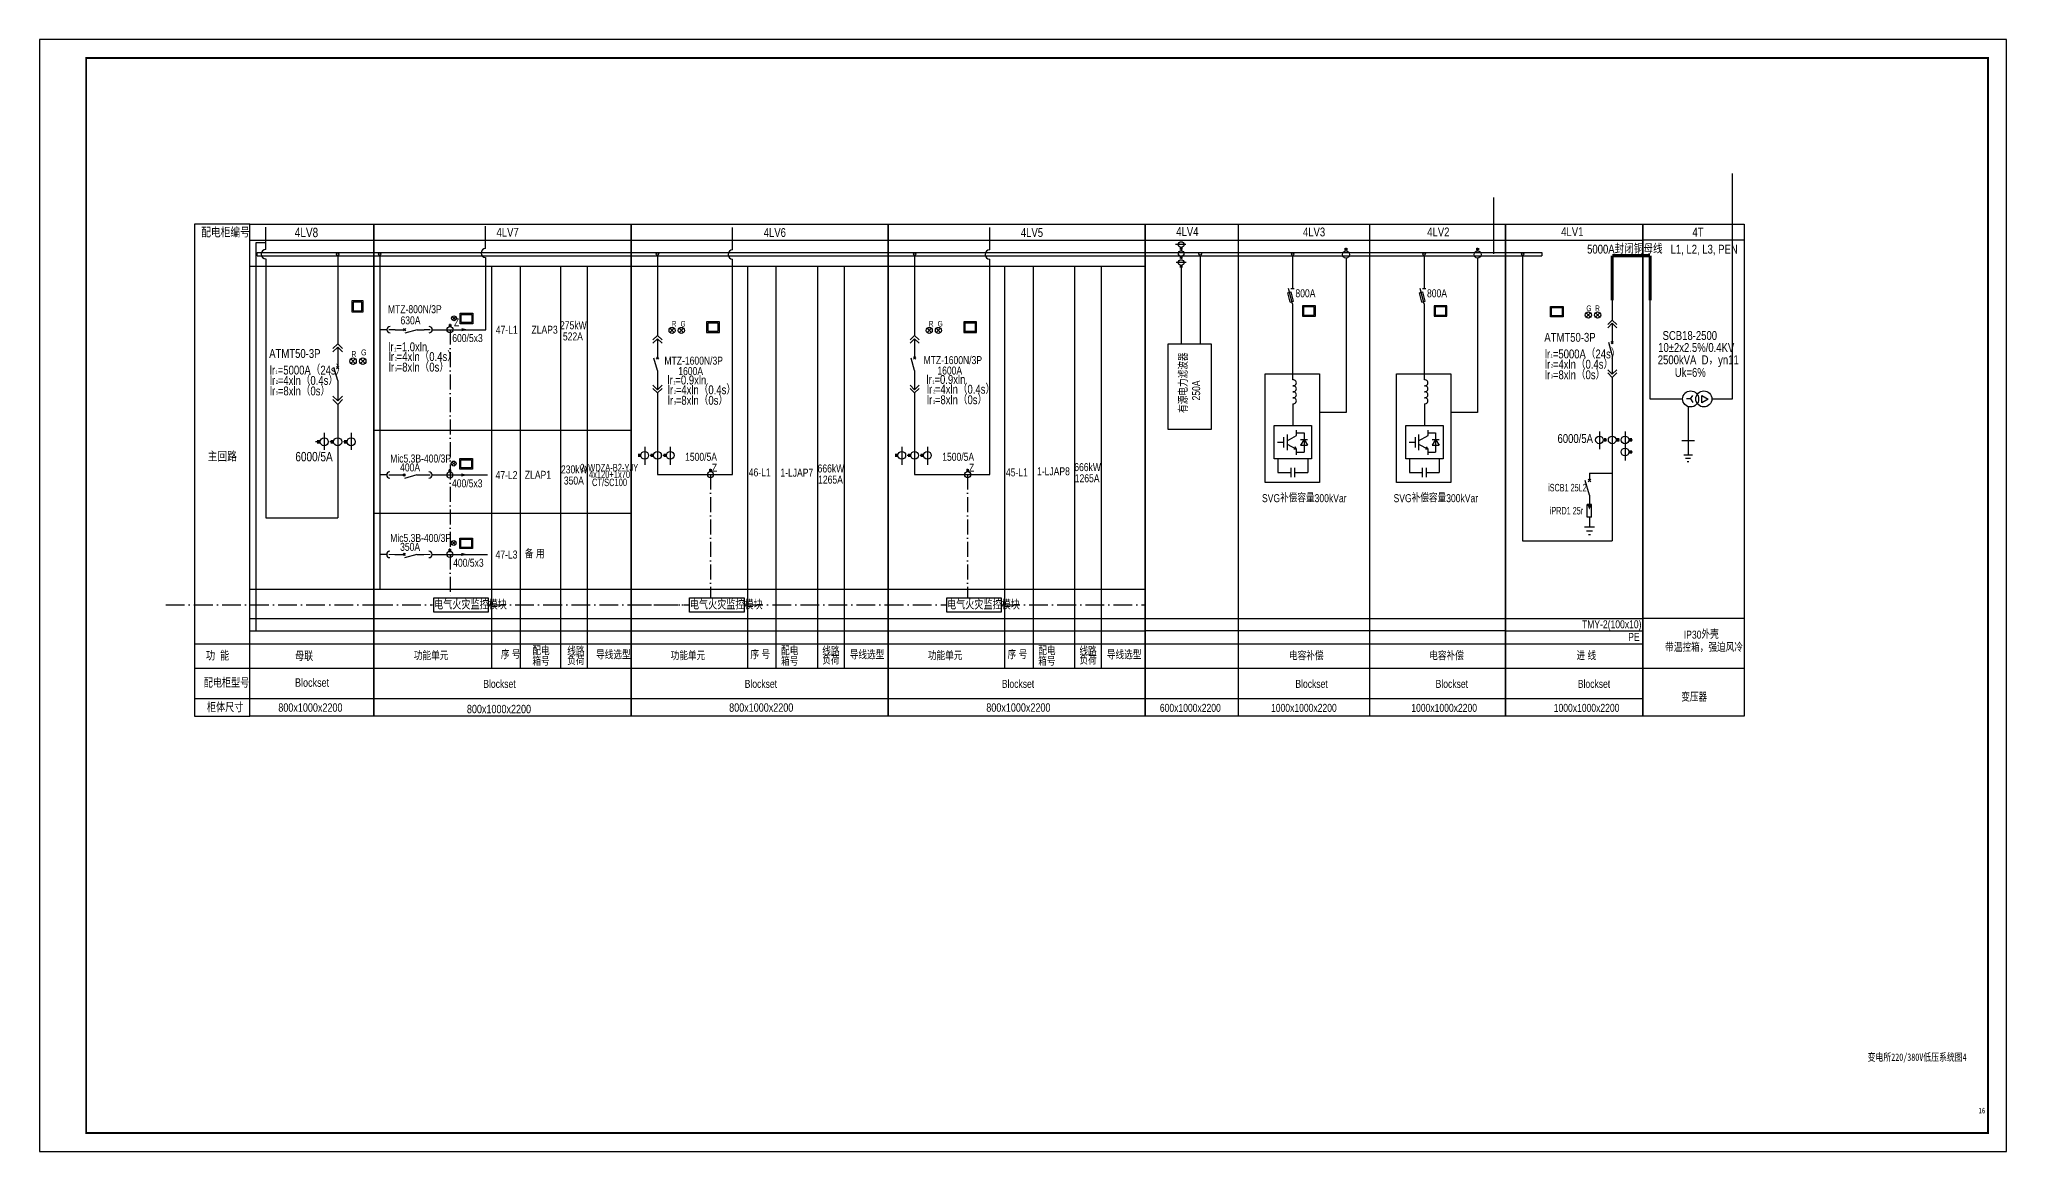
# Model space of a CAD drawing. Extents: x 562591 to 1355713, y 459382 to 835216.
# Drawn here: x 983254 to 1088354, y 709872 to 769272 of the extents above; entities that cross this region are included whole.
import ezdxf
from ezdxf.enums import TextEntityAlignment as Align

# ---------------------------------------------------------------- set-up
doc = ezdxf.new("R2010")
doc.units = 0
doc.header["$LTSCALE"] = 1000
doc.header["$MEASUREMENT"] = 0
doc.linetypes.add('CONTROL', pattern=[1.5, 1, -0.25, 0, -0.25])
for name, color, linetype in [('!电气', 4, 'Continuous'), ('CAPDI-TK2', 7, 'Continuous'), ('ELEC', 3, 'Continuous'), ('esocket', 4, 'Continuous'), ('etext', 3, 'Continuous'), ('NOTE', 7, 'Continuous'), ('TEL_TITLE', 7, 'Continuous'), ('动力平面导线层', 3, 'Continuous'), ('动力平面尺寸标注层', 4, 'Continuous'), ('标注-动力', 7, 'Continuous'), ('照明平面导线层', 1, 'Continuous'), ('照明平面设备层', 3, 'Continuous')]:
    doc.layers.add(name, color=color, linetype=linetype)
doc.styles.add('CAPDI-仿宋', font='', dxfattribs={"width": 0.75})
doc.styles.add('CAPDI-宋体', font='', dxfattribs={"width": 0.75})
doc.styles.add('denggao', font='jrs.shx', dxfattribs={"width": 0.7, "height": 400, "bigfont": 'hztxt.shx'})
doc.styles.add('hz', font='jrs.shx', dxfattribs={"width": 0.7, "bigfont": 'hztxt.shx'})
doc.styles.add('JRS', font='jrs.shx', dxfattribs={"width": 0.9, "bigfont": 'hztxt.shx'})
doc.styles.get('CAPDI-仿宋').set_extended_font_data('FangSong')
doc.styles.get('CAPDI-宋体').set_extended_font_data('SimSun')
doc.linetypes.add('接地线', pattern='A,500,[136,eesltype.shx,S=100,R=0,X=0,Y=0],500,-200,60,-200', length=1460)

msp = doc.modelspace()

# ---------------------------------------------------------------- linework, layer by layer
at = {"layer": '!电气'}
for p, q in [((1014868, 733134), (1014868, 759397)), ((1047293, 759397), (1047293, 733134)), ((1047293, 759397), (1047293, 733134)), ((1054322, 759397), (1054322, 733134)), ((994502, 758542), (1042328, 758542)), ((1042328, 758542), (1061573, 758542)), ((1042328, 758542), (1061573, 758542)), ((1061573, 758542), (1068913, 758542)), ((1074333, 758542), (1068913, 758542)), ((994502, 757160), (1001131, 757160)), ((1001131, 757160), (1014868, 757160)), ((1007416, 757160), (1007416, 735699)), ((1008936, 757160), (1008936, 735699)), ((1011103, 757160), (1011103, 735699)), ((1012528, 757160), (1012528, 735699)), ((1014868, 757160), (1028605, 757160)), ((1021085, 757160), (1021085, 735699)), ((1022605, 757160), (1022605, 735699)), ((1024819, 757160), (1024820, 735699)), ((1026244, 757160), (1026245, 735699)), ((1028591, 757160), (1032558, 757160)), ((1032571, 757160), (1042328, 757160)), ((1034822, 757160), (1034822, 735699)), ((1036342, 757160), (1036342, 735699)), ((1038556, 757160), (1038556, 735699)), ((1039981, 757160), (1039981, 735699)), ((1028591, 752885), (1028605, 752885)), ((1028591, 750748), (1028605, 750748)), ((1001131, 748405), (1014868, 748405)), ((1001131, 743977), (1014868, 743977)), ((994502, 739904), (1001131, 739904)), ((1001131, 739904), (1028591, 739904)), ((1014868, 739904), (1042328, 739904)), ((994502, 738351), (1001131, 738351)), ((1001117, 738351), (1005084, 738351)), ((1001131, 738351), (1014868, 738351)), ((1005152, 738351), (1005165, 738351)), ((1014854, 738351), (1014854, 738351)), ((1014854, 738351), (1014854, 738351)), ((1014854, 738351), (1018821, 738351)), ((1014868, 738351), (1028605, 738351)), ((1014868, 738351), (1014868, 738351)), ((1014868, 738351), (1014868, 738351)), ((1018821, 738351), (1018834, 738351)), ((1028591, 738351), (1028591, 738351)), ((1028591, 738351), (1028591, 738351)), ((1028591, 738351), (1032558, 738351)), ((1032558, 738351), (1032571, 738351)), ((1032571, 738351), (1042328, 738351)), ((1042328, 738351), (1061573, 738351)), ((1061573, 738351), (1068913, 738351)), ((1074333, 738351), (1068913, 738351)), ((991551, 736982), (1001131, 736982)), ((1001117, 736982), (1005084, 736982)), ((1001131, 736982), (1014868, 736982)), ((1014379, 736982), (1014379, 736982)), ((1014379, 736982), (1014379, 736982)), ((1014854, 736982), (1014854, 736982)), ((1014854, 736982), (1014854, 736982)), ((1014854, 736982), (1018821, 736982)), ((1014868, 736982), (1028605, 736982)), ((1018821, 736982), (1018834, 736982)), ((1028591, 736982), (1028591, 736982)), ((1028591, 736982), (1028591, 736982)), ((1028591, 736982), (1032558, 736982)), ((1032558, 736982), (1032571, 736982)), ((1032571, 736982), (1042328, 736982)), ((1042328, 736982), (1061573, 736982)), ((1042328, 736982), (1042341, 736982)), ((1061573, 736982), (1068913, 736982)), ((991551, 735699), (1001131, 735699)), ((1001131, 735699), (1014868, 735699)), ((1014868, 735699), (1028605, 735699)), ((1018821, 735699), (1018834, 735699)), ((1028591, 735699), (1032558, 735699)), ((1032558, 735699), (1032571, 735699)), ((1032571, 735699), (1042328, 735699)), ((1042328, 735699), (1061573, 735699)), ((1061573, 735699), (1068913, 735699)), ((1068913, 735699), (1074333, 735699)), ((991551, 734076), (1001129, 734076)), ((1001131, 734076), (1014868, 734076)), ((1014379, 734076), (1014379, 734076)), ((1014379, 734076), (1014379, 734076)), ((1014868, 734076), (1028605, 734076)), ((1028591, 734076), (1028591, 734076)), ((1028591, 734076), (1028591, 734076)), ((1028591, 734076), (1042328, 734076)), ((1042328, 734076), (1061573, 734076)), ((1061573, 734076), (1068913, 734076))]:
    msp.add_line(p, q, dxfattribs=at)
for points in [[(994502, 759397), (991551, 759397), (991551, 733134), (994502, 733134)], [(994502, 759397), (1001131, 759397), (1001131, 733134), (994502, 733134)], [(1001131, 759397), (1014868, 759397), (1014868, 733134), (1001131, 733134)], [(1014868, 759397), (1028605, 759397), (1028605, 733134), (1014868, 733134)], [(1028605, 759397), (1028605, 759397), (1028605, 733134), (1028605, 733134)], [(1028605, 759397), (1028605, 759397), (1028605, 733134), (1028605, 733134)], [(1028605, 759397), (1042328, 759397), (1042328, 733134), (1028605, 733134)], [(1028605, 759397), (1028605, 759397), (1028605, 733134), (1028605, 733134)], [(1042328, 759397), (1061573, 759397), (1061573, 733134), (1042328, 733134)], [(1042328, 759397), (1061573, 759397), (1061573, 733134), (1042328, 733134)], [(1042328, 759397), (1042328, 759397), (1042328, 733134), (1042328, 733134)], [(1061573, 759397), (1068913, 759397), (1068913, 733134), (1061573, 733134)], [(1068913, 759397), (1074333, 759397), (1074333, 733134), (1068913, 733134)]]:
    msp.add_lwpolyline(points, close=True, dxfattribs=at)
at = {"layer": '!电气', "color": 1}
msp.add_lwpolyline([(1045870, 753001), (1043549, 753001), (1043549, 748453), (1045870, 748453)], close=True, dxfattribs=at)
at = {"color": 4, "ltscale": 0.3}
for p, q in [((994899, 757717), (994899, 757888)), ((994899, 757888), (1042328, 757888)), ((1042328, 757888), (1061573, 757888)), ((1061573, 757888), (1061573, 757888)), ((1061573, 757888), (1063522, 757888)), ((1063522, 757888), (1063522, 757717)), ((994899, 757717), (1042328, 757717)), ((1042328, 757717), (1061573, 757717)), ((1061573, 757717), (1061573, 757717)), ((1061573, 757717), (1063522, 757717))]:
    msp.add_line(p, q, dxfattribs=at)
at = {"color": 7, "ltscale": 0.3}
for p, q in [((1067039, 754042), (1067281, 754284)), ((1067039, 753871), (1067281, 754113)), ((1067523, 754042), (1067281, 754284)), ((1067523, 753871), (1067281, 754113)), ((998937, 752756), (999192, 753010)), ((998937, 752576), (999192, 752830)), ((999446, 752756), (999192, 753010)), ((999446, 752576), (999192, 752830)), ((1016035, 753217), (1016277, 753458)), ((1016035, 753046), (1016277, 753287)), ((1016519, 753217), (1016277, 753458)), ((1016519, 753046), (1016277, 753287)), ((1029772, 753217), (1030014, 753458)), ((1029772, 753046), (1030014, 753287)), ((1030256, 753217), (1030014, 753458)), ((1030256, 753046), (1030014, 753287)), ((1067281, 752421), (1067094, 753079)), ((1067341, 753018), (1067220, 753139)), ((1067341, 753139), (1067220, 753018)), ((999192, 751050), (998995, 751742)), ((999128, 751678), (999255, 751805)), ((999128, 751805), (999255, 751678)), ((1016277, 751596), (1016090, 752254)), ((1016217, 752193), (1016338, 752314)), ((1016217, 752314), (1016338, 752193)), ((1030014, 751596), (1029827, 752254)), ((1029954, 752193), (1030075, 752314)), ((1029954, 752314), (1030075, 752193)), ((1067039, 751627), (1067281, 751385)), ((1067523, 751627), (1067281, 751385)), ((1016035, 750802), (1016277, 750560)), ((1016035, 750631), (1016277, 750389)), ((1016519, 750802), (1016277, 750560)), ((1016519, 750631), (1016277, 750389)), ((1029772, 750802), (1030014, 750560)), ((1029772, 750631), (1030014, 750389)), ((1030256, 750802), (1030014, 750560)), ((1030256, 750631), (1030014, 750389)), ((1067039, 751456), (1067281, 751214)), ((1067523, 751456), (1067281, 751214)), ((998937, 750214), (999192, 749959)), ((998937, 750034), (999192, 749779)), ((999446, 750214), (999192, 749959)), ((999446, 750034), (999192, 749779)), ((1071564, 747057), (1071103, 747057)), ((1071471, 746882), (1071195, 746882)), ((1071373, 746708), (1071290, 746708))]:
    msp.add_line(p, q, dxfattribs=at)
at = {"color": 1, "ltscale": 0.3}
for p, q in [((1066064, 746101), (1066064, 745705)), ((1066064, 746101), (1067281, 746101)), ((1066064, 744936), (1066064, 744429)), ((1066064, 743763), (1066064, 743233))]:
    msp.add_line(p, q, dxfattribs=at)
at = {"color": 0, "ltscale": 0.3}
for p, q in [((1066184, 744429), (1065944, 744429)), ((1065944, 743763), (1065944, 744429)), ((1066184, 743763), (1066184, 744429)), ((1066184, 743763), (1065944, 743763))]:
    msp.add_line(p, q, dxfattribs=at)
at = {"color": 3, "ltscale": 0.3}
for p, q in [((1065794, 743233), (1066333, 743233)), ((1065902, 743029), (1066225, 743029)), ((1066017, 742825), (1066115, 742825))]:
    msp.add_line(p, q, dxfattribs=at)
at = {"color": 4, "ltscale": 0.3}
for centre in [(1001438, 757804), (1016277, 757804), (1030014, 757804)]:
    msp.add_circle(centre, 64.1, dxfattribs=at)
at = {"color": 0, "ltscale": 0.3}
msp.add_solid([(1065944, 744429), (1066183, 744429), (1066064, 744154), (1066183, 744429)], dxfattribs=at)
at = {"layer": 'ELEC', "color": 0}
for p, q in [((1066064, 744936), (1065845, 745705)), ((1066134, 745634), (1065993, 745776)), ((1066134, 745776), (1065993, 745634))]:
    msp.add_line(p, q, dxfattribs=at)
at = {"layer": 'esocket'}
for points in [[(1004321, 739454), (1007231, 739454), (1007231, 738685), (1004321, 738685)], [(1017990, 739454), (1020900, 739454), (1020900, 738685), (1017990, 738685)], [(1031727, 739454), (1034637, 739454), (1034637, 738685), (1031727, 738685)]]:
    msp.add_lwpolyline(points, close=True, dxfattribs=at)
at = {"layer": 'NOTE'}
msp.add_circle((999192, 757803), 67.5, dxfattribs=at)
at = {"layer": 'TEL_TITLE'}
msp.add_lwpolyline([(983254, 709872), (1088354, 709872), (1088354, 769272), (983254, 769272)], close=True, dxfattribs=at)
at = {"layer": 'TEL_TITLE', "const_width": 100}
msp.add_lwpolyline([(985754, 710872), (1087354, 710872), (1087354, 768272), (985754, 768272)], close=True, dxfattribs=at)
at = {"layer": '动力平面导线层', "linetype": '接地线', "ltscale": 0.01}
msp.add_line((1071333, 749662), (1071333, 747057), dxfattribs=at)
at = {"layer": '动力平面导线层', "linetype": '接地线', "ltscale": 0.002}
for p, q in [((994502, 737677), (1042328, 737677)), ((1061573, 737677), (1042328, 737677)), ((1061573, 737677), (1068913, 737677))]:
    msp.add_line(p, q, dxfattribs=at)
msp.add_lwpolyline([(995353, 758407), (994816, 758407), (994816, 737677)], dxfattribs=at)
at = {"layer": '动力平面尺寸标注层', "color": 3}
for p, q in [((1060935, 760823), (1060935, 757813)), ((1071008, 747852), (1071671, 747852))]:
    msp.add_line(p, q, dxfattribs=at)
at = {"layer": '标注-动力', "ltscale": 0.3}
for p, q in [((1044317, 758116), (1044191, 758116)), ((1044317, 758065), (1044191, 758065)), ((1044254, 758160), (1044254, 758022)), ((1053141, 758091), (1052984, 758091)), ((1053141, 758028), (1052984, 758028)), ((1053062, 757973), (1053062, 758145)), ((1060170, 758091), (1060012, 758091)), ((1060170, 758028), (1060012, 758028)), ((1060091, 757973), (1060091, 758145)), ((1044317, 757638), (1044191, 757638)), ((1044317, 757588), (1044191, 757588)), ((1044317, 757155), (1044191, 757155)), ((1044317, 757104), (1044191, 757104)), ((1044254, 757682), (1044254, 757545)), ((1044254, 757199), (1044254, 757061)), ((1049956, 755737), (1050131, 755782)), ((1050083, 755238), (1049956, 755737)), ((1050199, 755145), (1049991, 755969)), ((1050109, 755960), (1050289, 755960)), ((1050257, 755283), (1050131, 755782)), ((1056985, 755737), (1057160, 755782)), ((1057112, 755238), (1056985, 755737)), ((1057228, 755145), (1057020, 755969)), ((1057138, 755960), (1057318, 755960)), ((1057286, 755283), (1057160, 755782)), ((1050083, 755238), (1050257, 755283)), ((1057112, 755238), (1057286, 755283)), ((1066125, 754665), (1065893, 754433)), ((1066125, 754433), (1065893, 754665)), ((1066617, 754433), (1066385, 754665)), ((1066617, 754665), (1066385, 754433)), ((1002836, 753706), (1002715, 753827)), ((1002715, 753706), (1002836, 753827)), ((1003433, 753767), (1002775, 753580)), ((1005130, 754030), (1005265, 754030)), ((1005130, 753976), (1005265, 753976)), ((1005197, 753928), (1005197, 754076)), ((1005311, 754469), (1005497, 754284)), ((1005311, 754284), (1005497, 754469)), ((1016941, 753608), (1017173, 753840)), ((1016941, 753840), (1017173, 753608)), ((1017432, 753840), (1017665, 753608)), ((1017432, 753608), (1017665, 753840)), ((1030678, 753608), (1030910, 753840)), ((1030678, 753840), (1030910, 753608)), ((1031169, 753840), (1031402, 753608)), ((1031169, 753608), (1031402, 753840)), ((999891, 751966), (1000135, 752210)), ((999891, 752210), (1000135, 751966)), ((1000408, 752210), (1000652, 751966)), ((1000408, 751966), (1000652, 752210)), ((1050205, 751404), (1050205, 751090)), ((1057234, 751404), (1057234, 751090)), ((1050220, 749813), (1050220, 749228)), ((1057249, 749813), (1057249, 749228)), ((1050220, 749228), (1050220, 748648)), ((1050421, 748110), (1050421, 748405)), ((1057249, 749228), (1057249, 748648)), ((1057449, 748110), (1057449, 748405)), ((998256, 747781), (998009, 747781)), ((998121, 747871), (998121, 747691)), ((998193, 747871), (998193, 747691)), ((998976, 747781), (998779, 747781)), ((998841, 747871), (998841, 747691)), ((998913, 747871), (998913, 747691)), ((999696, 747781), (999499, 747781)), ((999561, 747871), (999561, 747691)), ((999633, 747871), (999633, 747691)), ((1049722, 747746), (1049405, 747746)), ((1049722, 748034), (1049722, 747475)), ((1049912, 748168), (1049912, 747324)), ((1049912, 747838), (1050421, 748110)), ((1049912, 747654), (1050421, 747382)), ((1050421, 747382), (1050273, 747381)), ((1050421, 747382), (1050340, 747505)), ((1050421, 748258), (1050819, 748258)), ((1050421, 747087), (1050421, 747382)), ((1050635, 747894), (1051002, 747894)), ((1050819, 747894), (1050635, 747598)), ((1050635, 747598), (1051002, 747598)), ((1050819, 748258), (1050819, 747234)), ((1050819, 747894), (1051002, 747598)), ((1056750, 747746), (1056433, 747746)), ((1056750, 748034), (1056750, 747475)), ((1056941, 748168), (1056941, 747324)), ((1056941, 747838), (1057449, 748110)), ((1056941, 747654), (1057449, 747382)), ((1057449, 747382), (1057302, 747381)), ((1057449, 747382), (1057368, 747505)), ((1057449, 748258), (1057848, 748258)), ((1057449, 747087), (1057449, 747382)), ((1057664, 747894), (1058031, 747894)), ((1057848, 747894), (1057664, 747598)), ((1057664, 747598), (1058031, 747598)), ((1057848, 748258), (1057848, 747234)), ((1057848, 747894), (1058031, 747598)), ((1066802, 747880), (1066989, 747880)), ((1066862, 747965), (1066862, 747794)), ((1066930, 747965), (1066930, 747794)), ((1067486, 747880), (1067673, 747880)), ((1067546, 747965), (1067546, 747794)), ((1067614, 747965), (1067614, 747794)), ((1068170, 747880), (1068357, 747880)), ((1068230, 747965), (1068230, 747794)), ((1068230, 747321), (1068230, 747150)), ((1068298, 747965), (1068298, 747794)), ((1068298, 747321), (1068298, 747150)), ((1005116, 746270), (1005251, 746270)), ((1005116, 746216), (1005251, 746216)), ((1005184, 746169), (1005184, 746316)), ((1005297, 746710), (1005483, 746524)), ((1005297, 746524), (1005483, 746710)), ((1015259, 747140), (1015259, 746969)), ((1015328, 747140), (1015328, 746969)), ((1016072, 747055), (1015885, 747055)), ((1015943, 747140), (1015943, 746969)), ((1016012, 747140), (1016012, 746969)), ((1016756, 747055), (1016569, 747055)), ((1016627, 747140), (1016627, 746969)), ((1016696, 747140), (1016696, 746969)), ((1019042, 746292), (1019176, 746292)), ((1019042, 746238), (1019176, 746238)), ((1019109, 746191), (1019109, 746338)), ((1028996, 747140), (1028996, 746969)), ((1029065, 747140), (1029065, 746969)), ((1029809, 747055), (1029622, 747055)), ((1029680, 747140), (1029680, 746969)), ((1029749, 747140), (1029749, 746969)), ((1030493, 747055), (1030306, 747055)), ((1030364, 747140), (1030364, 746969)), ((1030433, 747140), (1030433, 746969)), ((1032779, 746292), (1032913, 746292)), ((1032779, 746238), (1032913, 746238)), ((1032846, 746191), (1032846, 746338)), ((1049426, 746866), (1049426, 746142)), ((1050108, 746391), (1050108, 745894)), ((1050315, 746391), (1050315, 745894)), ((1050421, 747234), (1050819, 747234)), ((1051014, 746866), (1051014, 746142)), ((1056455, 746866), (1056455, 746142)), ((1057137, 746391), (1057137, 745894)), ((1057343, 746391), (1057343, 745894)), ((1057449, 747234), (1057848, 747234)), ((1058043, 746866), (1058043, 746142)), ((1068170, 747236), (1068357, 747236)), ((1002822, 745947), (1002701, 746068)), ((1002701, 745947), (1002822, 746068)), ((1003419, 746007), (1002761, 745820)), ((1049426, 746142), (1050108, 746142)), ((1050315, 746142), (1051014, 746142)), ((1056455, 746142), (1057137, 746142)), ((1057343, 746142), (1058043, 746142)), ((1005116, 742028), (1005251, 742028)), ((1005184, 741927), (1005184, 742074)), ((1005297, 742468), (1005483, 742282)), ((1005297, 742282), (1005483, 742468)), ((1002822, 741705), (1002701, 741826)), ((1002701, 741705), (1002822, 741826)), ((1003419, 741765), (1002761, 741578)), ((1005116, 741974), (1005251, 741974))]:
    msp.add_line(p, q, dxfattribs=at)
at = {"layer": '标注-动力'}
for q in [(1071248, 750067), (1071584, 750261), (1071584, 749873)]:
    msp.add_line((1071472, 750067), q, dxfattribs=at)
at = {"layer": '标注-动力', "ltscale": 0.3}
for points in [[(1000554, 755303), (999955, 755303), (999955, 754718), (1000554, 754718)], [(1005730, 754641), (1006414, 754641), (1006414, 754085), (1005730, 754085)], [(1051422, 755045), (1050738, 755045), (1050738, 754490), (1051422, 754490)], [(1058451, 755045), (1057767, 755045), (1057767, 754490), (1058451, 754490)], [(1063976, 755005), (1064660, 755005), (1064660, 754449), (1063976, 754449)], [(1019582, 754179), (1018898, 754179), (1018898, 753623), (1019582, 753623)], [(1033319, 754179), (1032635, 754179), (1032635, 753623), (1033319, 753623)], [(1048734, 751414), (1051638, 751414), (1051638, 745612), (1048734, 745612)], [(1055763, 751414), (1058666, 751414), (1058666, 745612), (1055763, 745612)], [(1072407, 750061), (1072073, 749869), (1072073, 750254)], [(1005716, 746881), (1006400, 746881), (1006400, 746325), (1005716, 746325)], [(1005716, 742639), (1006400, 742639), (1006400, 742083), (1005716, 742083)]]:
    msp.add_lwpolyline(points, close=True, dxfattribs=at)
at = {"layer": '标注-动力', "ltscale": 0.3, "const_width": 59.8}
for points in [[(1002265, 753767), (1001923, 753767)], [(1003806, 753767), (1004148, 753767)], [(1002251, 746007), (1001909, 746007)], [(1003792, 746007), (1004134, 746007)], [(1002251, 741765), (1001909, 741765)], [(1003792, 741765), (1004134, 741765)]]:
    msp.add_lwpolyline(points, dxfattribs=at)
at = {"layer": '标注-动力', "ltscale": 0.3}
for points in [[(1005811, 753767, 173, 0, 0), (1006151, 753767, 0, 0, 0)], [(1005797, 746007, 173, 0, 0), (1006137, 746007, 0, 0, 0)], [(1005797, 741765, 173, 0, 0), (1006137, 741765, 0, 0, 0)]]:
    msp.add_lwpolyline(points, format="xyseb", dxfattribs=at)
for points in [[(1049219, 748648), (1051221, 748648), (1051221, 746866), (1049219, 746866), (1049219, 748648)], [(1056248, 748648), (1058250, 748648), (1058250, 746866), (1056248, 746866), (1056248, 748648)]]:
    msp.add_lwpolyline(points, dxfattribs=at)
for centre, radius in [((1044254, 758311), 151), ((1044254, 757834), 151), ((1045266, 757813), 75), ((1045266, 757813), 75), ((1050205, 757802), 64.1), ((1053062, 757784), 189), ((1057234, 757802), 64.1), ((1060091, 757784), 189), ((1062496, 757802), 64.1), ((1044254, 757350), 151), ((1066009, 754549), 164), ((1066501, 754549), 164), ((1005197, 753767), 162), ((1005404, 754377), 131), ((1017057, 753724), 164), ((1017548, 753724), 164), ((1030794, 753724), 164), ((1031285, 753724), 164), ((1000013, 752088), 173), ((1000530, 752088), 173), ((998472, 747781), 216), ((999192, 747781), 216), ((999912, 747781), 216), ((1066597, 747880), 205), ((1067281, 747880), 205), ((1067965, 747880), 205), ((1067965, 747236), 205), ((1005390, 746617), 131), ((1015593, 747055), 205), ((1016277, 747055), 205), ((1016961, 747055), 205), ((1029330, 747055), 205), ((1030014, 747055), 205), ((1030698, 747055), 205), ((1005184, 746007), 162), ((1019109, 746029), 162), ((1032846, 746029), 162), ((1005390, 742375), 131), ((1005184, 741765), 162)]:
    msp.add_circle(centre, radius, dxfattribs=at)
at = {"layer": '标注-动力'}
for centre in [(1071472, 750067), (1072176, 750067)]:
    msp.add_circle(centre, 428, dxfattribs=at)
at = {"layer": '标注-动力', "ltscale": 0.3}
for centre, radius, start, end in [((1001996, 753767), 171, 90, 270), ((1004075, 753767), 171, 270, 90), ((1050245, 750930), 162, 260.98292, 99.01708), ((1050245, 750611), 162, 260.98292, 99.01708), ((1050245, 750292), 162, 260.98292, 99.01708), ((1057274, 750930), 162, 260.98292, 99.01708), ((1057274, 750611), 162, 260.98292, 99.01708), ((1057274, 750292), 162, 260.98292, 99.01708), ((1050245, 749973), 162, 260.98292, 99.01708), ((1057274, 749973), 162, 260.98292, 99.01708), ((1001982, 746007), 171, 90, 270), ((1004061, 746007), 171, 270, 90), ((1001982, 741765), 171, 90, 270), ((1004061, 741765), 171, 270, 90)]:
    msp.add_arc(centre, radius, start, end, dxfattribs=at)
at = {"layer": '照明平面导线层'}
for p, q in [((1073683, 762114), (1073683, 750061)), ((995353, 758044), (995353, 759243)), ((1007097, 758106), (1007097, 759304)), ((1020292, 758027), (1020292, 759225)), ((1034029, 758027), (1034029, 759225)), ((1044495, 758311, 0), (1043947, 758311, 0)), ((995353, 757556), (995353, 743711)), ((999192, 757736), (999192, 753010)), ((1001438, 757740), (1001438, 743415)), ((1007108, 753767), (1007108, 757617)), ((1016277, 757740), (1016277, 753458)), ((1020292, 746029), (1020292, 757538)), ((1030014, 757740), (1030014, 753458)), ((1034029, 746029), (1034029, 757538)), ((1044527, 757350), (1043979, 757350)), ((1044254, 757061), (1044254, 753001)), ((1045266, 757737), (1045265, 753001)), ((1050205, 757734), (1050205, 755960)), ((1053062, 757595), (1053062, 749345)), ((1057234, 757734), (1057234, 755960)), ((1060091, 757595), (1060091, 749345)), ((1062496, 757738), (1062496, 742495)), ((1067281, 757717), (1067281, 754284)), ((1069306, 750061), (1069306, 757717)), ((1050205, 755140), (1050205, 751404)), ((1057234, 755140), (1057234, 751404)), ((1001825, 753767), (1001452, 753767)), ((1002265, 753767), (1002775, 753767)), ((1003433, 753767), (1003806, 753767)), ((1004246, 753767), (1005504, 753767)), ((1005504, 753767), (1007108, 753767)), ((1067281, 754113), (1067281, 753079)), ((999192, 752830), (999192, 751742)), ((1016277, 753287), (1016277, 752253)), ((1030014, 753287), (1030014, 752253)), ((1016277, 751596), (1016277, 750560)), ((1030014, 751596), (1030014, 750560)), ((1067281, 752421), (1067281, 751385)), ((999192, 751050), (999192, 749959)), ((1067281, 751214), (1067281, 742495)), ((999192, 749779), (999192, 743711)), ((1016277, 750389), (1016277, 746029)), ((1030014, 750389), (1030014, 746029)), ((1071045, 750061), (1069306, 750061)), ((1073683, 750061), (1072604, 750061)), ((1053062, 749345), (1051638, 749345)), ((1060091, 749345), (1058666, 749345)), ((1066597, 748327), (1066597, 747380)), ((1067965, 748327), (1067965, 746785)), ((998472, 748252), (998472, 747356)), ((999912, 748252), (999912, 747356)), ((1015593, 747502), (1015593, 746554)), ((1016961, 747502), (1016961, 746554)), ((1029330, 747502), (1029330, 746554)), ((1030698, 747502), (1030698, 746554)), ((1001811, 746007), (1001438, 746007)), ((1001438, 745553), (1001438, 739904)), ((1002251, 746007), (1002761, 746007)), ((1003419, 746007), (1003792, 746007)), ((1004232, 746007), (1005490, 746007)), ((1005490, 746007), (1007188, 746007)), ((1016277, 746029), (1020292, 746029)), ((1030014, 746029), (1034029, 746029)), ((995353, 743711), (999192, 743711)), ((1062496, 742495), (1067281, 742495)), ((1001811, 741765), (1001438, 741765)), ((1002251, 741765), (1002761, 741765)), ((1003419, 741765), (1003792, 741765)), ((1004232, 741765), (1005490, 741765)), ((1005490, 741765), (1007188, 741765))]:
    msp.add_line(p, q, dxfattribs=at)
at = {"layer": '照明平面导线层', "color": 3}
for points in [[(1000491, 755240), (1000018, 755240), (1000018, 754780), (1000491, 754780)], [(1051363, 754986), (1050798, 754986), (1050798, 754549), (1051363, 754549)], [(1058392, 754986), (1057827, 754986), (1057827, 754549), (1058392, 754549)], [(1064035, 754945), (1064600, 754945), (1064600, 754508), (1064035, 754508)], [(1005789, 754581), (1006354, 754581), (1006354, 754144), (1005789, 754144)], [(1019523, 754120), (1018958, 754120), (1018958, 753683), (1019523, 753683)], [(1033260, 754120), (1032694, 754120), (1032694, 753683), (1033260, 753683)], [(1005775, 746822), (1006341, 746822), (1006341, 746385), (1005775, 746385)], [(1005775, 742580), (1006341, 742580), (1006341, 742143), (1005775, 742143)]]:
    msp.add_lwpolyline(points, close=True, dxfattribs=at)
at = {"layer": '照明平面导线层'}
for centre in [(995353, 757800), (1007097, 757861), (1020292, 757782), (1034029, 757782)]:
    msp.add_arc(centre, 244, 90, 270, dxfattribs=at)
at = {"layer": '照明平面设备层', "color": 2, "linetype": 'CONTROL', "ltscale": 0.8}
for p, q in [((1005197, 753767), (1005197, 739454)), ((1019109, 746029), (1019109, 739454)), ((1032846, 746029), (1032846, 739454))]:
    msp.add_line(p, q, dxfattribs=at)
at = {"layer": '照明平面设备层', "color": 3, "linetype": 'CONTROL'}
for p, q in [((990014, 739069), (1001131, 739069)), ((1001131, 739069), (1004266, 739069)), ((1007176, 739069), (1017990, 739069)), ((1014868, 739069), (1018003, 739069)), ((1020913, 739069), (1031727, 739069)), ((1034637, 739069), (1042328, 739069))]:
    msp.add_line(p, q, dxfattribs=at)
at = {"layer": '照明平面设备层', "linetype": 'ByBlock', "const_width": 171}
for points in [[(1069306, 757717), (1067281, 757717)], [(1067281, 757717), (1067281, 755341)], [(1069306, 757717), (1069306, 755341)]]:
    msp.add_lwpolyline(points, dxfattribs=at)

# ---------------------------------------------------------------- texts
at = {"layer": '!电气', "color": 120, "style": 'denggao', "width": 0.8}
for p in [(1004342, 738831, 770), (1018010, 738831, 770), (1031747, 738831, 770)]:
    msp.add_text('电气火灾监控模块', height=450, dxfattribs=at).set_placement(p)
at = {"color": 7, "ltscale": 0.75, "style": 'hz', "width": 0.7}
for s, height, p in [('G', 299, (1065902, 754761)), ('R', 299, (1066371, 754761)), ('R', 299, (1017033, 753936)), ('G', 299, (1017509, 753936)), ('R', 299, (1030770, 753936)), ('G', 299, (1031246, 753936)), ('R', 315, (999925, 752311)), ('G', 315, (1000442, 752395)), ('1', 190, (1002210, 752613)), ('1', 190, (1017121, 750840)), ('1', 190, (1030963, 750869))]:
    msp.add_text(s, height=height, dxfattribs=at).set_placement(p)
at = {"color": 1, "style": 'CAPDI-仿宋', "width": 0.75}
msp.add_text('16', height=300, dxfattribs=at).set_placement((1087033, 711918), align=Align.CENTER)
at = {"layer": 'CAPDI-TK2', "style": 'CAPDI-宋体', "width": 0.75}
msp.add_text('变电所220/380V低压系统图4', height=400, dxfattribs=at).set_placement((1083572, 714718), align=Align.CENTER)
at = {"layer": 'etext', "style": 'hz', "width": 0.7}
msp.add_text('iSCB1 25L2', height=400, dxfattribs=at).set_placement((1063856, 745132, -6761167))
msp.add_text('iPRD1 25r', height=400, dxfattribs=at).set_placement((1064839, 744106, -6761167), align=Align.MIDDLE)
at = {"layer": '动力平面尺寸标注层', "color": 3, "width": 0.8}
for s, height, style, p in [('配电柜编号', 500, 'JRS', (991901, 758696)), ('4LV8', 500, 'JRS', (996901, 758709)), ('4LV7', 475, 'JRS', (1007679, 758730)), ('4LV6', 475, 'JRS', (1021953, 758718)), ('4LV5', 475, 'JRS', (1035690, 758718)), ('4LV4', 475, 'JRS', (1043991, 758768)), ('4LV3', 475, 'JRS', (1050760, 758748)), ('4LV2', 475, 'JRS', (1057399, 758748)), ('4LV1', 475, 'JRS', (1064557, 758762)), ('4T', 475, 'JRS', (1071570, 758741)), ('5000A封闭铜母线   L1, L2, L3, PEN', 475, 'JRS', (1065941, 757830)), ('800A', 427.5, 'denggao', (1050359, 755498)), ('800A', 427.5, 'denggao', (1057388, 755498)), ('MTZ-800N/3P', 427.5, 'denggao', (1001877, 754648)), ('630A', 427.5, 'denggao', (1002549, 754052)), ('Z', 428, 'denggao', (1005403, 753944)), ('47-L1', 427.5, 'denggao', (1007640, 753548)), ('ZLAP3', 427.5, 'denggao', (1009548, 753552)), ('ATMT50-3P', 475, 'JRS', (1063655, 753121)), ('SCB18-2500', 475, 'JRS', (1069973, 753218)), ('ATMT50-3P', 475, 'JRS', (995535, 752258)), ('lr =1.0xln ', 475, 'JRS', (1001898, 752615)), ('lr =4xln（0.4s）', 475, 'JRS', (1001919, 752094)), ('600/5x3', 427.5, 'denggao', (1005314, 753107)), ('lr =5000A（24s）', 475, 'JRS', (1063685, 752234)), ('10%%P2x2.5%%%/0.4KV', 475, 'JRS', (1069737, 752579)), ('lr =5000A（24s）', 475, 'JRS', (995566, 751371)), ('lr =8xln（0s）', 475, 'JRS', (1001920, 751531)), ('MTZ-1600N/3P', 427.5, 'denggao', (1016649, 751900)), ('1600A', 427.5, 'denggao', (1017389, 751342)), ('MTZ-1600N/3P', 427.5, 'denggao', (1030491, 751929)), ('1600A', 427.5, 'denggao', (1031231, 751371)), ('lr =4xln（0.4s）', 475, 'JRS', (1063691, 751684)), ('lr =8xln（0s）', 475, 'JRS', (1063692, 751121)), ('2500kVA  D，yn11', 475, 'JRS', (1069715, 751920)), ('Uk=6%%%', 475, 'JRS', (1070627, 751249)), ('lr =4xln（0.4s）', 475, 'JRS', (995571, 750821)), ('lr =8xln（0s）', 475, 'JRS', (995572, 750258)), ('lr =0.9xln ', 475, 'JRS', (1016808, 750842)), ('lr =4xln（0.4s）', 475, 'JRS', (1016830, 750320)), ('lr =0.9xln ', 475, 'JRS', (1030650, 750871)), ('lr =4xln（0.4s）', 475, 'JRS', (1030672, 750350)), ('lr =8xln（0s）', 475, 'JRS', (1016831, 749757)), ('lr =8xln（0s）', 475, 'JRS', (1030673, 749787)), ('主回路', 500, 'JRS', (992250, 746729)), ('6000/5A', 500, 'JRS', (996932, 746738)), ('6000/5A', 475, 'JRS', (1064360, 747717)), ('Mic5.3B-400/3P', 427.5, 'denggao', (1001996, 746673)), ('400A', 427.5, 'denggao', (1002527, 746198)), ('47-L2', 427.5, 'denggao', (1007626, 745788)), ('ZLAP1', 427.5, 'denggao', (1009192, 745802)), ('1500/5A', 427.5, 'denggao', (1017753, 746764)), ('Z', 428, 'denggao', (1019185, 746184)), ('46-L1', 427.5, 'denggao', (1021154, 745933)), ('1-LJAP7', 427.5, 'denggao', (1022843, 745917)), ('1500/5A', 427.5, 'denggao', (1031490, 746764)), ('Z', 428, 'denggao', (1032922, 746184)), ('45-L1', 427.5, 'denggao', (1034891, 745933)), ('1-LJAP8', 427.5, 'denggao', (1036554, 745990)), ('400/5x3', 427.5, 'denggao', (1005300, 745348)), ('SVG补偿容量300kVar', 427.5, 'denggao', (1048572, 744555)), ('SVG补偿容量300kVar', 427.5, 'denggao', (1055601, 744555)), ('Mic5.3B-400/3P', 427.5, 'denggao', (1001996, 742431)), ('350A', 427.5, 'denggao', (1002527, 741956)), ('备 用', 427.5, 'denggao', (1009192, 741560)), ('400/5x3', 427.5, 'denggao', (1005362, 741106)), ('47-L3', 427.5, 'denggao', (1007626, 741546)), ('TMY-2(100x10)', 427.5, 'denggao', (1065668, 737820)), ('配电', 427.5, 'denggao', (1009592, 736386)), ('线路', 427.5, 'denggao', (1011456, 736363)), ('配电', 427.5, 'denggao', (1022881, 736386)), ('线路', 427.5, 'denggao', (1025080, 736363)), ('配电', 427.5, 'denggao', (1036618, 736386)), ('线路', 427.5, 'denggao', (1038817, 736363)), ('PE', 427.5, 'denggao', (1068138, 737145)), ('带温控箱，强迫风冷', 427.5, 'denggao', (1070110, 736570)), ('IP30外壳', 427.5, 'denggao', (1071108, 737266)), ('功  能', 450, 'denggao', (992158, 736106)), ('母联', 450, 'denggao', (996914, 736082)), ('功能单元', 427.5, 'denggao', (1003258, 736123)), ('序 号', 427.5, 'denggao', (1007909, 736178)), ('箱号', 427.5, 'denggao', (1009592, 735823)), ('负荷', 427.5, 'denggao', (1011456, 735860)), ('导线选型', 427.5, 'denggao', (1012995, 736170)), ('功能单元', 427.5, 'denggao', (1016982, 736123)), ('序 号', 427.5, 'denggao', (1021242, 736178)), ('箱号', 427.5, 'denggao', (1022881, 735823)), ('负荷', 427.5, 'denggao', (1025080, 735890)), ('导线选型', 427.5, 'denggao', (1026547, 736170)), ('功能单元', 427.5, 'denggao', (1030719, 736123)), ('序 号', 427.5, 'denggao', (1034979, 736178)), ('箱号', 427.5, 'denggao', (1036618, 735823)), ('负荷', 427.5, 'denggao', (1038817, 735890)), ('导线选型', 427.5, 'denggao', (1040284, 736170)), ('电容补偿', 427.5, 'denggao', (1050013, 736123)), ('电容补偿', 427.5, 'denggao', (1057507, 736123)), ('进 线', 427.5, 'denggao', (1065373, 736123)), ('配电柜型号', 450, 'denggao', (992038, 734656)), ('Blockset', 450, 'denggao', (996914, 734696)), ('Blockset', 427.5, 'denggao', (1006972, 734639)), ('Blockset', 427.5, 'denggao', (1020936, 734639)), ('Blockset', 427.5, 'denggao', (1034672, 734639)), ('Blockset', 427.5, 'denggao', (1050356, 734639)), ('Blockset', 427.5, 'denggao', (1057850, 734639)), ('Blockset', 427.5, 'denggao', (1065444, 734639)), ('柜体尺寸', 450, 'denggao', (992210, 733345)), ('800x1000x2200', 450, 'denggao', (996022, 733363)), ('800x1000x2200', 450, 'denggao', (1006096, 733283)), ('800x1000x2200', 450, 'denggao', (1020107, 733363)), ('800x1000x2200', 450, 'denggao', (1033844, 733363)), ('600x1000x2200', 427.5, 'denggao', (1043116, 733357)), ('1000x1000x2200', 427.5, 'denggao', (1049055, 733357)), ('1000x1000x2200', 427.5, 'denggao', (1056549, 733357)), ('1000x1000x2200', 427.5, 'denggao', (1064158, 733357)), ('变压器', 427.5, 'denggao', (1070972, 733912))]:
    msp.add_text(s, height=height, dxfattribs=dict(at, style=style)).set_placement(p)
at = {"layer": '动力平面尺寸标注层', "color": 3, "style": 'denggao'}
for s, height, width, p in [('275kW', 427.5, 0.8, (1011781, 754012)), ('522A', 427.5, 0.8, (1011758, 753408)), ('230kW', 427.5, 0.8, (1011832, 746314)), ('2xWDZA-B2-YJY', 400, 0.6, (1013699, 746402)), ('4x120+1x70', 400, 0.6, (1013715, 746042)), ('666kW', 427.5, 0.8, (1025543, 746364)), ('666kW', 427.5, 0.8, (1039255, 746436)), ('350A', 427.5, 0.8, (1011809, 745710)), ('CT/SC100', 400, 0.6, (1013715, 745622)), ('1265A', 427.5, 0.8, (1025520, 745760)), ('1265A', 427.5, 0.8, (1039231, 745832))]:
    msp.add_text(s, height=height, dxfattribs=dict(at, width=width)).set_placement(p, align=Align.MIDDLE)
at = {"layer": '动力平面尺寸标注层', "color": 3, "style": 'denggao', "width": 0.8}
for s, p in [('有源电力滤波器', (1044604, 749321, 0)), ('250A', (1045268, 749988, 0))]:
    msp.add_text(s, height=427.5, rotation=90, dxfattribs=at).set_placement(p)
at = {"layer": '标注-动力', "color": 7, "ltscale": 0.75, "style": 'hz', "width": 0.7}
for s, p in [('1', (995863, 751404)), ('3', (1002240, 751546)), ('2', (1002250, 752110)), ('1', (1063983, 752267)), ('2', (1064006, 751736)), ('3', (995876, 750309)), ('2', (995886, 750873)), ('2', (1017161, 750337)), ('2', (1031003, 750366)), ('3', (1063996, 751172)), ('3', (1017150, 749773)), ('3', (1030992, 749802))]:
    msp.add_text(s, height=190, dxfattribs=at).set_placement(p)

doc.saveas('drawing.dxf')
